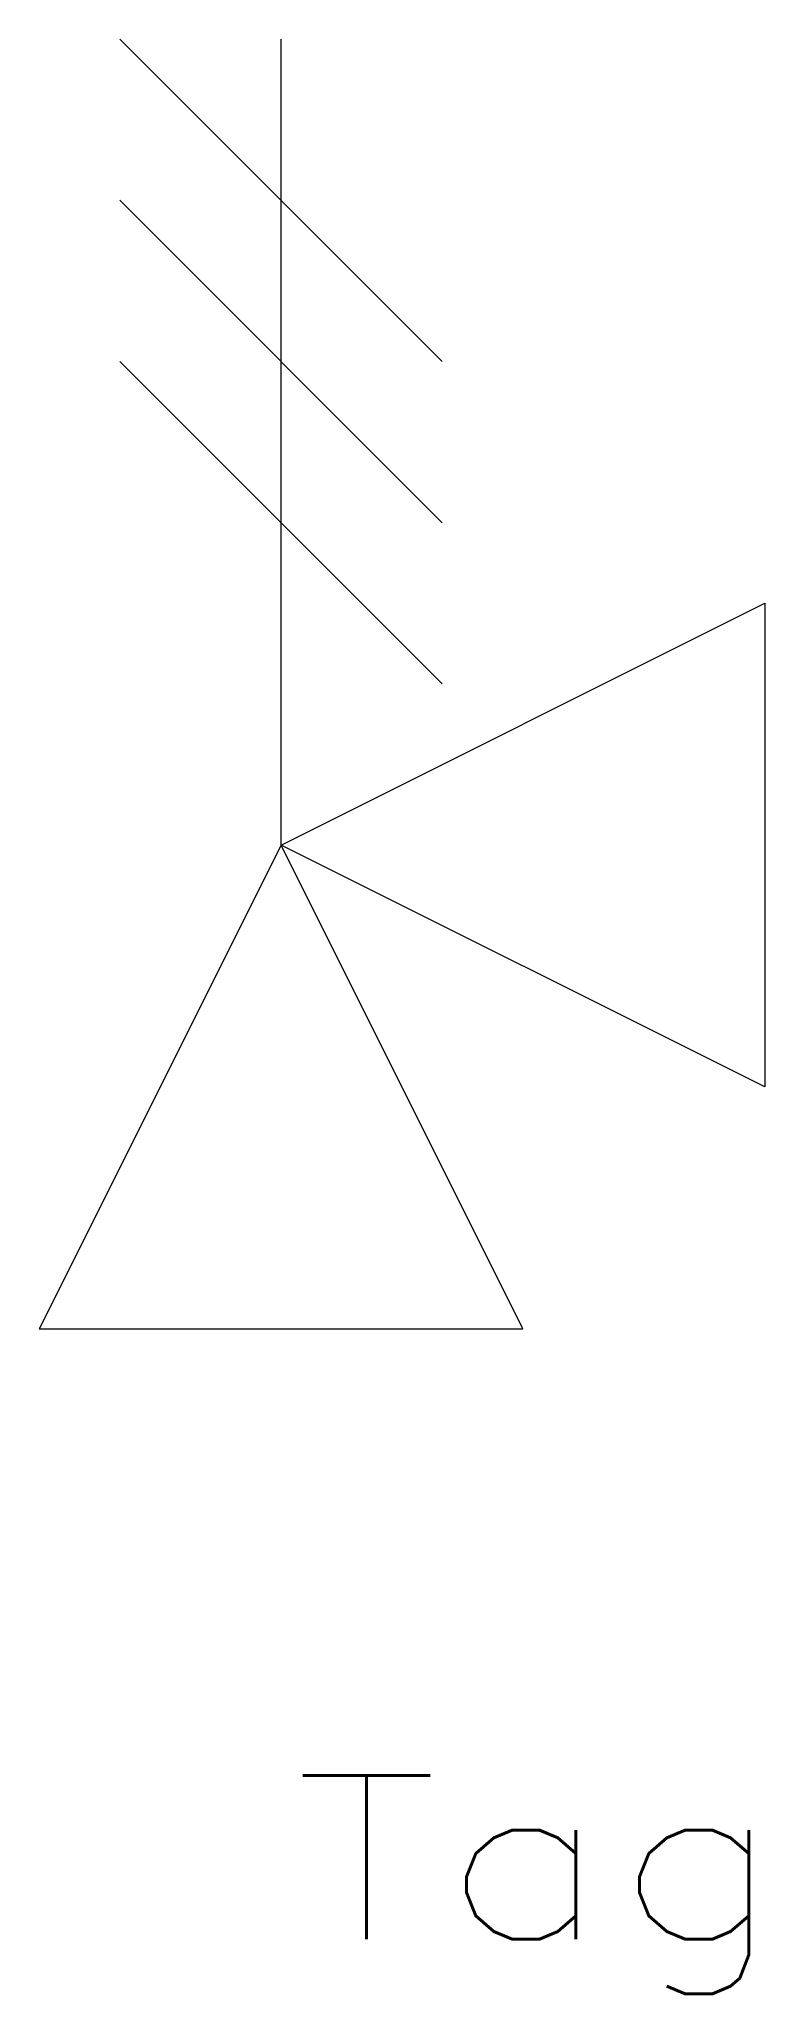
# Model space of a CAD drawing. Header units: inches. Extents: x -1.9 to 3.8, y -8.9 to 6.2.
import ezdxf
from ezdxf.enums import TextEntityAlignment as Align

# ---------------------------------------------------------------- set-up
doc = ezdxf.new("R2010")
doc.units = ezdxf.units.IN
doc.header["$MEASUREMENT"] = 0
doc.layers.get('0').update_dxf_attribs({"lineweight": 0})
doc.styles.add('STANDARD1', font='TXT.SHX')

msp = doc.modelspace()

# ---------------------------------------------------------------- linework, layer by layer
for p, q in [((-1.25, 6.25), (1.25, 3.75)), ((0, 0), (0, 6.25)), ((-1.25, 5), (1.25, 2.5)), ((-1.25, 3.75), (1.25, 1.25)), ((0, 0), (3.75, 1.875)), ((3.75, 1.875), (3.75, -1.875)), ((0, 0), (-1.875, -3.75)), ((1.875, -3.75), (0, 0)), ((3.75, -1.875), (0, 0)), ((-1.875, -3.75), (1.875, -3.75))]:
    msp.add_line(p, q)

# ---------------------------------------------------------------- texts
at = {"color": 7, "linetype": 'Continuous', "style": 'STANDARD1', "width": 1.166667}
msp.add_text('Tag', height=1.27, dxfattribs=at).set_placement((0.098, -8.485), (3.908, -8.485), align=Align.FIT)

doc.saveas('drawing.dxf')
